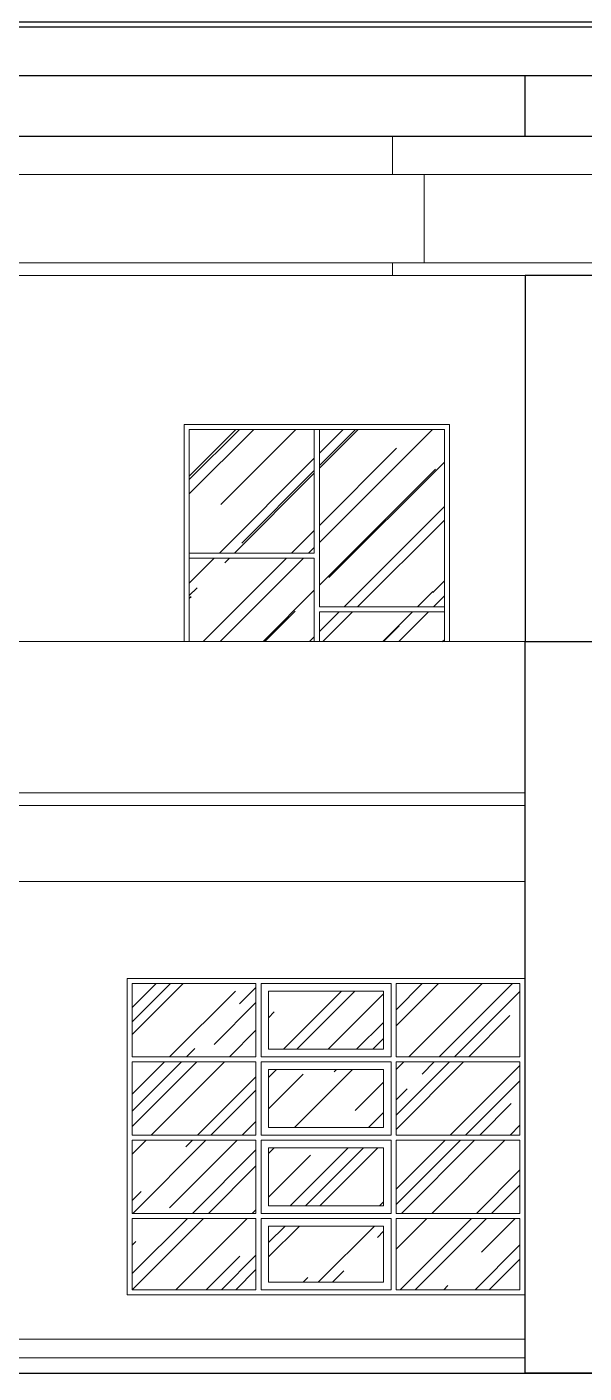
# Model space of a CAD drawing. Header units: inches. Extents: x 249 to 1192, y -18 to 440.
# Drawn here: x 623.07 to 627.48, y 234.8 to 245.47 of the extents above; entities that cross this region are included whole.
import ezdxf

# ---------------------------------------------------------------- set-up
doc = ezdxf.new("R2010")
doc.units = ezdxf.units.IN
doc.header["$MEASUREMENT"] = 0
for name, color, linetype in [('ATAP', 123, 'Continuous'), ('GROUND', 36, 'Continuous'), ('KOLOM', 5, 'Continuous')]:
    doc.layers.add(name, color=color, linetype=linetype)
for name, color, linetype, lineweight in [('BALOK', 3, 'Continuous', 20), ('KACA', 141, 'Continuous', 30), ('KUSEN', 16, 'Continuous', 15), ('LANTAI', 135, 'Continuous', 9)]:
    doc.layers.add(name, color=color, linetype=linetype, lineweight=lineweight)

# ---------------------------------------------------------------- blocks, each defined once
blk = doc.blocks.new('TAMPAK SAMPING KANAN')
at = {"layer": 'KACA'}
h = blk.add_hatch(dxfattribs=at)
h.set_pattern_fill('AR-RROOF', color=256, scale=0.5, angle=45, style=0)
h.set_pattern_definition([(45, (589.1155, 298.4538), (0.424264, 1.131371), [7.5, -1, 2.5, -0.5]), (45, (589.40897, 299.1008), (-0.8237794, 0.1166726), [1.5, -0.165, 3, -0.375]), (45, (588.99177, 298.93112), (1.6015969, 2.0753584), [4, -0.7, 2, -0.5])])
h.paths.add_polyline_path([(625.344, 242.279), (624.354, 242.279), (624.354, 241.299), (625.344, 241.299)])
h.paths.add_polyline_path([(626.374, 240.874), (626.374, 242.279), (625.384, 242.279), (625.384, 240.874)])
h.paths.add_polyline_path([(624.354, 240.599), (625.344, 240.599), (625.344, 241.259), (624.354, 241.259)])
h.paths.add_polyline_path([(625.384, 240.599), (626.374, 240.599), (626.374, 240.834), (625.384, 240.834)])
h = blk.add_hatch(dxfattribs=at)
h.set_pattern_fill('AR-RROOF', color=256, scale=0.5, angle=45, style=0)
h.set_pattern_definition([(45, (623.9017, 235.4642), (0.424264, 1.13137), [7.5, -1, 2.5, -0.5]), (45, (624.1951, 236.1112), (-0.82378, 0.11667), [1.5, -0.165, 3, -0.375]), (45, (623.77793, 235.9415), (1.601597, 2.075358), [4, -0.7, 2, -0.5])])
h.paths.add_polyline_path([(624.882, 237.309), (624.882, 237.889), (623.902, 237.889), (623.902, 237.309)])
h.paths.add_polyline_path([(624.882, 236.689), (624.882, 237.269), (623.902, 237.269), (623.902, 236.689)])
h.paths.add_polyline_path([(623.902, 236.649), (623.902, 236.069), (624.882, 236.069), (624.882, 236.649)])
h.paths.add_polyline_path([(623.902, 236.029), (623.902, 235.464), (624.882, 235.464), (624.882, 236.029)])
h.paths.add_polyline_path([(625.892, 235.969), (624.982, 235.969), (624.982, 235.524), (625.892, 235.524)])
h.paths.add_polyline_path([(625.892, 236.589), (624.982, 236.589), (624.982, 236.129), (625.892, 236.129)])
h.paths.add_polyline_path([(625.892, 236.749), (625.892, 237.209), (624.982, 237.209), (624.982, 236.749)])
h.paths.add_polyline_path([(625.892, 237.369), (625.892, 237.829), (624.982, 237.829), (624.982, 237.369)])
h.paths.add_polyline_path([(626.972, 237.309), (626.972, 237.889), (625.992, 237.889), (625.992, 237.309)])
h.paths.add_polyline_path([(626.972, 236.689), (626.972, 237.269), (625.992, 237.269), (625.992, 236.689)])
h.paths.add_polyline_path([(626.972, 236.069), (626.972, 236.649), (625.992, 236.649), (625.992, 236.069)])
h.paths.add_polyline_path([(625.992, 236.029), (625.992, 235.464), (626.972, 235.464), (626.972, 236.029)])
at = {"layer": 'ATAP'}
for points in [[(617.972, 245.467), (644.752, 245.467), (644.763, 245.505), (617.96, 245.505), (617.972, 245.467)], [(618.112, 245.467), (618.252, 245.081), (644.472, 245.081), (644.612, 245.467)]]:
    blk.add_lwpolyline(points, dxfattribs=at)
blk.add_lwpolyline([(643.712, 244.599), (619.013, 244.599), (619.013, 245.081), (643.712, 245.081)], close=True, dxfattribs=at)
at = {"layer": 'BALOK'}
for points in [[(646.762, 244.599), (616.538, 244.599), (616.538, 244.299), (646.762, 244.299)], [(616.788, 244.299), (646.512, 244.299), (646.512, 243.599), (616.788, 243.599)], [(646.762, 243.599), (616.538, 243.599), (616.538, 243.499), (646.762, 243.499)]]:
    blk.add_lwpolyline(points, close=True, dxfattribs=at)
for points in [[(625.963, 244.599), (625.963, 244.299), (626.213, 244.299), (626.213, 243.599), (625.963, 243.599), (625.963, 243.499)], [(616.588, 240.599), (627.013, 240.599)], [(627.013, 239.399), (616.388, 239.399), (616.388, 239.299), (627.013, 239.299)], [(627.013, 239.399), (616.588, 239.399)], [(616.788, 239.399), (616.788, 239.399), (627.013, 239.399)], [(627.013, 238.699), (616.788, 238.699), (616.788, 239.299)]]:
    blk.add_lwpolyline(points, dxfattribs=at)
at = {"layer": 'GROUND'}
blk.add_lwpolyline([(591.205, 234.804), (649.034, 234.804)], dxfattribs=at)
at = {"layer": 'KOLOM'}
for points in [[(627.713, 244.599), (627.013, 244.599), (627.013, 245.081), (627.713, 245.081)], [(627.713, 243.499), (627.013, 243.499), (627.013, 240.599), (627.713, 240.599)], [(627.713, 234.804), (627.013, 234.804), (627.013, 240.599), (627.713, 240.599)]]:
    blk.add_lwpolyline(points, close=True, dxfattribs=at)
at = {"layer": 'KUSEN'}
for points in [[(626.414, 240.599), (626.414, 242.319), (624.314, 242.319), (624.314, 240.599)], [(626.374, 240.599), (626.374, 242.279), (624.354, 242.279), (624.354, 240.599)], [(624.354, 240.599), (624.354, 241.259), (625.344, 241.259), (625.344, 240.599)], [(626.374, 240.599), (626.374, 240.834), (625.384, 240.834), (625.384, 240.599)]]:
    blk.add_lwpolyline(points, dxfattribs=at)
for points in [[(624.354, 241.299), (625.344, 241.299), (625.344, 242.279), (624.354, 242.279)], [(625.384, 242.279), (626.374, 242.279), (626.374, 240.874), (625.384, 240.874)], [(623.862, 237.929), (627.012, 237.929), (627.012, 235.424), (623.862, 235.424)], [(624.882, 237.889), (623.902, 237.889), (623.902, 237.309), (624.882, 237.309)], [(625.952, 237.889), (624.922, 237.889), (624.922, 237.309), (625.952, 237.309)], [(626.972, 237.889), (625.992, 237.889), (625.992, 237.309), (626.972, 237.309)], [(625.892, 237.829), (624.982, 237.829), (624.982, 237.369), (625.892, 237.369)], [(624.882, 237.269), (623.902, 237.269), (623.902, 236.689), (624.882, 236.689)], [(625.952, 237.269), (624.922, 237.269), (624.922, 236.689), (625.952, 236.689)], [(626.972, 237.269), (625.992, 237.269), (625.992, 236.689), (626.972, 236.689)], [(625.892, 237.209), (624.982, 237.209), (624.982, 236.749), (625.892, 236.749)], [(623.902, 236.069), (624.882, 236.069), (624.882, 236.649), (623.902, 236.649)], [(624.922, 236.649), (625.952, 236.649), (625.952, 236.069), (624.922, 236.069)], [(625.992, 236.069), (626.972, 236.069), (626.972, 236.649), (625.992, 236.649)], [(624.982, 236.589), (625.892, 236.589), (625.892, 236.129), (624.982, 236.129)], [(624.882, 235.464), (623.902, 235.464), (623.902, 236.029), (624.882, 236.029)], [(625.952, 235.464), (624.922, 235.464), (624.922, 236.029), (625.952, 236.029)], [(626.972, 235.464), (625.992, 235.464), (625.992, 236.029), (626.972, 236.029)], [(625.892, 235.524), (624.982, 235.524), (624.982, 235.969), (625.892, 235.969)]]:
    blk.add_lwpolyline(points, close=True, dxfattribs=at)
at = {"layer": 'LANTAI'}
blk.add_lwpolyline([(621.767, 234.924), (627.013, 234.924), (627.013, 235.074), (621.767, 235.074)], close=True, dxfattribs=at)
for points in [[(635.713, 234.924), (646.212, 234.924), (646.212, 234.804), (616.612, 234.804), (616.612, 234.924), (618.337, 234.924)], [(621.767, 234.924), (627.013, 234.924)]]:
    blk.add_lwpolyline(points, dxfattribs=at)

msp = doc.modelspace()

# ---------------------------------------------------------------- block references
at = {"layer": 'KOLOM'}
msp.add_blockref('TAMPAK SAMPING KANAN', (0, 0), dxfattribs=at)

doc.saveas('drawing.dxf')
